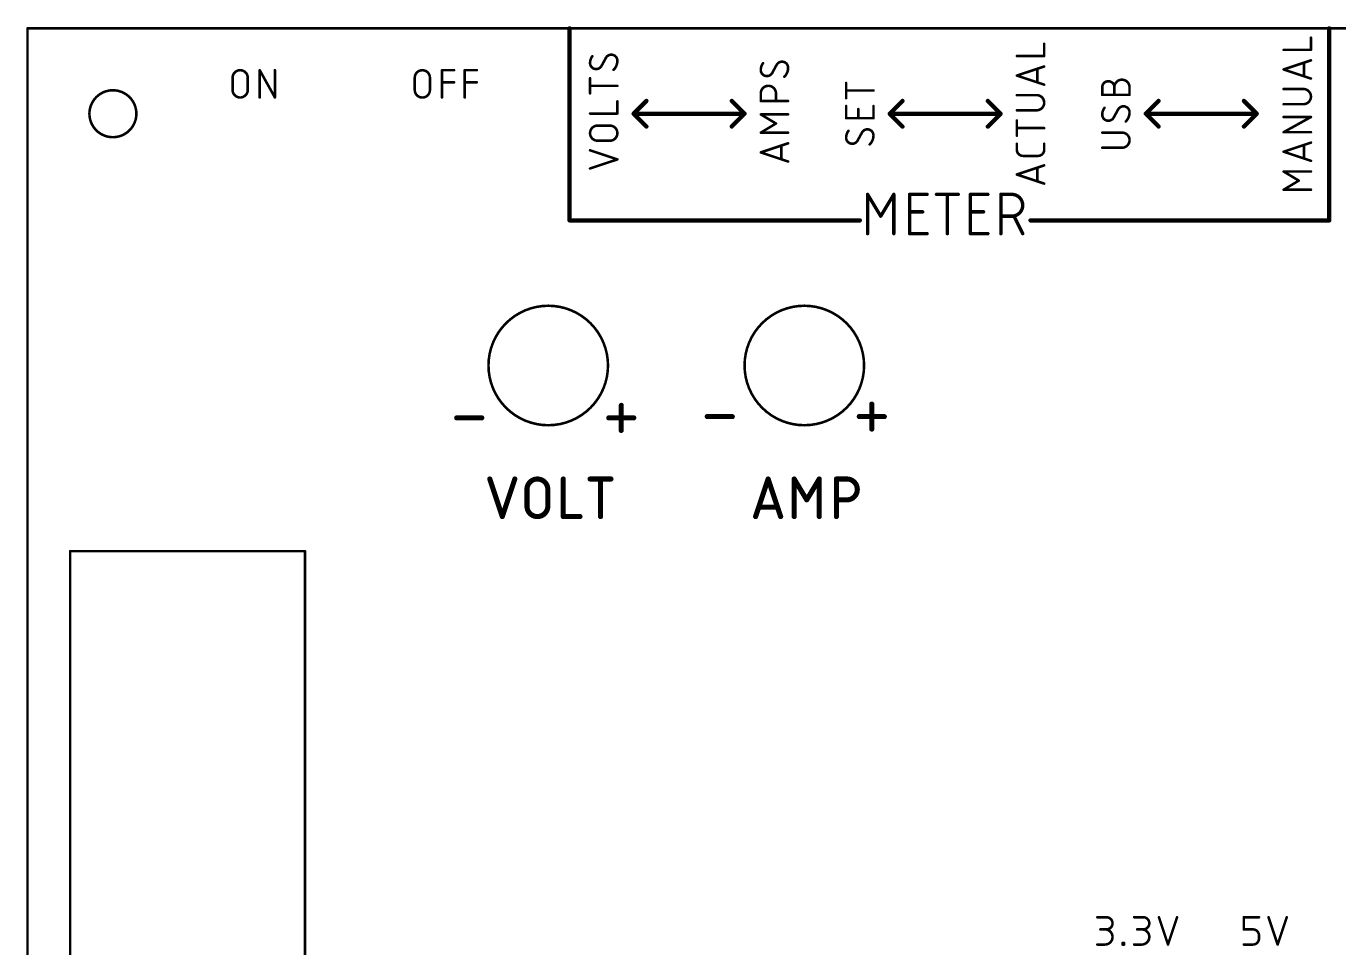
# Model space of a CAD drawing. Extents: x 0 to 6.5, y -1.2 to 3.01.
# Drawn here: x -0.003 to 3.072, y 0.846 to 3.005 of the extents above; entities that cross this region are included whole.
import ezdxf

# ---------------------------------------------------------------- set-up
doc = ezdxf.new("R2010")
doc.units = 0
doc.layers.add('208', color=20, linetype='CONTINUOUS')
doc.layers.add('211', color=22, linetype='CONTINUOUS')

msp = doc.modelspace()

# ---------------------------------------------------------------- linework, layer by layer
at = {"layer": '208', "const_width": 0.006}
for points in [[(0, -1.2), (0, 3)], [(0, 3), (3.5, 3)], [(0.65, 1.775), (0.1, 1.775)], [(0.1, 1.775), (0.1, 1.75)], [(0.1, 1.75), (0.1, 0.325)], [(0.65, 0.325), (0.65, 1.775)]]:
    msp.add_lwpolyline(points, dxfattribs=at)
at = {"layer": '208'}
for points, const_width in [([(0.0015, 3, 1), (-0.0015, 3)], 0.003), ([(0, 3.0015, 1), (0, 2.9985)], 0.003), ([(0.2, 2.745, 1), (0.2, 2.855, 1), (0.2, 2.745)], 0.006), ([(1.22, 2.07, 1), (1.22, 2.35, 1), (1.22, 2.07)], 0.006), ([(1.82, 2.07, 1), (1.82, 2.35, 1), (1.82, 2.07)], 0.006), ([(0.1, 1.7765, 1), (0.1, 1.7735)], 0.003), ([(0.1015, 1.775, 1), (0.0985, 1.775)], 0.003), ([(0.1015, 1.75, 1), (0.0985, 1.75)], 0.003), ([(0.6515, 1.775, 1), (0.6485, 1.775)], 0.003), ([(0.65, 1.7735, 1), (0.65, 1.7765)], 0.003), ([(0.0985, 1.75, 1), (0.1015, 1.75)], 0.003)]:
    msp.add_lwpolyline(points, format="xyb", dxfattribs=dict(at, const_width=const_width))
at = {"layer": '211'}
for points, const_width in [([(1.27, 3), (1.27, 2.55)], 0.01), ([(3.05, 2.55), (3.05, 3)], 0.01), ([(2.382, 2.935311), (2.382, 2.963755)], 0.006), ([(2.943, 2.949671), (3.007, 2.949671)], 0.006), ([(3.007, 2.949671), (3.007, 2.978115)], 0.006), ([(1.355333, 2.931294), (1.344667, 2.911738)], 0.006), ([(2.318, 2.935311), (2.382, 2.935311)], 0.006), ([(2.943, 2.903739), (3.007, 2.925073)], 0.006), ([(2.991, 2.919739), (2.991, 2.887739)], 0.006), ([(0.544018, 2.838), (0.544018, 2.902)], 0.006), ([(0.544018, 2.902), (0.579574, 2.838)], 0.006), ([(0.579574, 2.838), (0.579574, 2.902)], 0.006), ([(0.970965, 2.838), (0.970965, 2.902)], 0.006), ([(0.970965, 2.902), (0.999409, 2.902)], 0.006), ([(1.0243, 2.838), (1.0243, 2.902)], 0.006), ([(1.0243, 2.902), (1.052744, 2.902)], 0.006), ([(1.755333, 2.914883), (1.744667, 2.895328)], 0.006), ([(2.318, 2.88938), (2.382, 2.910713)], 0.006), ([(2.382, 2.868047), (2.318, 2.88938)], 0.006), ([(2.366, 2.90538), (2.366, 2.87338)], 0.006), ([(3.007, 2.882406), (2.943, 2.903739)], 0.006), ([(0.480426, 2.855778), (0.480426, 2.884222)], 0.006), ([(0.515982, 2.884222), (0.515982, 2.855778)], 0.006), ([(0.907256, 2.855778), (0.907256, 2.884222)], 0.006), ([(0.942811, 2.884222), (0.942811, 2.855778)], 0.006), ([(0.970965, 2.873555), (0.999409, 2.873555)], 0.006), ([(1.0243, 2.873555), (1.052744, 2.873555)], 0.006), ([(1.318, 2.847463), (1.318, 2.883019)], 0.006), ([(1.382, 2.865241), (1.318, 2.865241)], 0.006), ([(1.918, 2.836583), (1.918, 2.872138)], 0.006), ([(2.518, 2.844178), (2.518, 2.861956)], 0.006), ([(2.546445, 2.844178), (2.546445, 2.861956)], 0.006), ([(2.582, 2.861956), (2.582, 2.844178)], 0.006), ([(2.989222, 2.857925), (2.943, 2.857925)], 0.006), ([(1.382, 2.8004), (1.382, 2.828844)], 0.006), ([(1.42, 2.8), (1.45, 2.83)], 0.01), ([(1.65, 2.83), (1.68, 2.8)], 0.01), ([(1.718, 2.829832), (1.718, 2.84761)], 0.006), ([(1.782, 2.829832), (1.718, 2.829832)], 0.006), ([(1.753556, 2.84761), (1.753556, 2.829832)], 0.006), ([(1.982, 2.854361), (1.918, 2.854361)], 0.006), ([(2.02, 2.8), (2.05, 2.83)], 0.01), ([(2.25, 2.83), (2.28, 2.8)], 0.01), ([(2.364222, 2.843566), (2.318, 2.843566)], 0.006), ([(2.582, 2.844178), (2.518, 2.844178)], 0.006), ([(2.62, 2.8), (2.65, 2.83)], 0.01), ([(2.85, 2.83), (2.88, 2.8)], 0.01), ([(1.318, 2.8004), (1.382, 2.8004)], 0.006), ([(1.68, 2.8), (1.42, 2.8)], 0.01), ([(1.45, 2.77), (1.42, 2.8)], 0.01), ([(1.68, 2.8), (1.65, 2.77)], 0.01), ([(1.753556, 2.777033), (1.718, 2.798367)], 0.006), ([(1.718, 2.798367), (1.782, 2.798367)], 0.006), ([(1.918, 2.789519), (1.918, 2.817964)], 0.006), ([(1.946445, 2.789519), (1.946445, 2.810853)], 0.006), ([(1.982, 2.817964), (1.982, 2.789519)], 0.006), ([(2.28, 2.8), (2.02, 2.8)], 0.01), ([(2.05, 2.77), (2.02, 2.8)], 0.01), ([(2.28, 2.8), (2.25, 2.77)], 0.01), ([(2.318, 2.80801), (2.364222, 2.80801)], 0.006), ([(2.555333, 2.810251), (2.544667, 2.790696)], 0.006), ([(2.62, 2.8), (2.88, 2.8)], 0.01), ([(2.65, 2.77), (2.62, 2.8)], 0.01), ([(2.88, 2.8), (2.85, 2.77)], 0.01), ([(2.943, 2.82237), (2.989222, 2.82237)], 0.006), ([(1.335778, 2.772246), (1.364222, 2.772246)], 0.006), ([(1.718, 2.7557), (1.753556, 2.777033)], 0.006), ([(1.982, 2.789519), (1.918, 2.789519)], 0.006), ([(2.318, 2.748521), (2.318, 2.784077)], 0.006), ([(2.382, 2.766299), (2.318, 2.766299)], 0.006), ([(2.943, 2.756727), (3.007, 2.792282)], 0.006), ([(3.007, 2.792282), (2.943, 2.792282)], 0.006), ([(1.364222, 2.736691), (1.335778, 2.736691)], 0.006), ([(1.782, 2.7557), (1.718, 2.7557)], 0.006), ([(1.955333, 2.756306), (1.944667, 2.73675)], 0.006), ([(2.564222, 2.755822), (2.518, 2.755822)], 0.006), ([(3.007, 2.756727), (2.943, 2.756727)], 0.006), ([(1.382, 2.692928), (1.318, 2.714262)], 0.006), ([(1.718, 2.709339), (1.782, 2.730672)], 0.006), ([(1.782, 2.688006), (1.718, 2.709339)], 0.006), ([(1.766, 2.725339), (1.766, 2.693339)], 0.006), ([(2.318, 2.715407), (2.318, 2.729629)], 0.006), ([(2.382, 2.729629), (2.382, 2.715407)], 0.006), ([(2.518, 2.720267), (2.564222, 2.720267)], 0.006), ([(2.943, 2.710913), (3.007, 2.732246)], 0.006), ([(3.007, 2.689579), (2.943, 2.710913)], 0.006), ([(2.991, 2.726913), (2.991, 2.694913)], 0.006), ([(1.318, 2.671595), (1.382, 2.692928)], 0.006), ([(2.318, 2.657578), (2.382, 2.678911)], 0.006), ([(2.367778, 2.701185), (2.332222, 2.701185)], 0.006), ([(2.366, 2.673578), (2.366, 2.641578)], 0.006), ([(2.382, 2.636245), (2.318, 2.657578)], 0.006), ([(2.978556, 2.643218), (2.943, 2.664552)], 0.006), ([(2.943, 2.664552), (3.007, 2.664552)], 0.006), ([(2.943, 2.621885), (2.978556, 2.643218)], 0.006), ([(1.968324, 2.519), (1.968324, 2.611)], 0.008), ([(1.968324, 2.611), (1.99899, 2.559889)], 0.008), ([(1.99899, 2.559889), (2.029657, 2.611)], 0.008), ([(2.029657, 2.611), (2.029657, 2.519)], 0.008), ([(2.066691, 2.519), (2.066691, 2.611)], 0.008), ([(2.066691, 2.611), (2.107579, 2.611)], 0.008), ([(2.129615, 2.611), (2.180726, 2.611)], 0.008), ([(2.15517, 2.519), (2.15517, 2.611)], 0.008), ([(2.20917, 2.519), (2.20917, 2.611)], 0.008), ([(2.20917, 2.611), (2.250059, 2.611)], 0.008), ([(2.280565, 2.519), (2.280565, 2.611)], 0.008), ([(2.280565, 2.611), (2.306121, 2.611)], 0.008), ([(3.007, 2.621885), (2.943, 2.621885)], 0.006), ([(1.27, 2.55), (1.95, 2.55)], 0.01), ([(2.066691, 2.570111), (2.097357, 2.570111)], 0.008), ([(2.20917, 2.570111), (2.239837, 2.570111)], 0.008), ([(2.306121, 2.559889), (2.280565, 2.559889)], 0.008), ([(2.331676, 2.519), (2.311232, 2.559889)], 0.008), ([(2.35, 2.55), (3.05, 2.55)], 0.01), ([(2.107579, 2.519), (2.066691, 2.519)], 0.008), ([(2.250059, 2.519), (2.20917, 2.519)], 0.008), ([(1.3911, 2.057889), (1.3911, 2.116555)], 0.012), ([(1.9781, 2.060889), (1.9781, 2.119555)], 0.012), ([(1.005567, 2.087222), (1.064234, 2.087222)], 0.012), ([(1.361766, 2.087222), (1.420433, 2.087222)], 0.012), ([(1.592567, 2.090222), (1.651234, 2.090222)], 0.012), ([(1.948766, 2.090222), (2.007433, 2.090222)], 0.012), ([(1.083031, 1.944), (1.112365, 1.856)], 0.012), ([(1.112365, 1.856), (1.141698, 1.944)], 0.012), ([(1.255213, 1.944), (1.255213, 1.856)], 0.012), ([(1.31808, 1.944), (1.366969, 1.944)], 0.012), ([(1.342524, 1.856), (1.342524, 1.944)], 0.012), ([(1.705856, 1.856), (1.735189, 1.944)], 0.012), ([(1.735189, 1.944), (1.764523, 1.856)], 0.012), ([(1.796276, 1.856), (1.796276, 1.944)], 0.012), ([(1.796276, 1.944), (1.825609, 1.895111)], 0.012), ([(1.825609, 1.895111), (1.854942, 1.944)], 0.012), ([(1.854942, 1.944), (1.854942, 1.856)], 0.012), ([(1.895255, 1.856), (1.895255, 1.944)], 0.012), ([(1.895255, 1.944), (1.9197, 1.944)], 0.012), ([(1.17012, 1.880444), (1.17012, 1.919555)], 0.012), ([(1.219009, 1.919555), (1.219009, 1.880444)], 0.012), ([(1.757189, 1.878), (1.713189, 1.878)], 0.012), ([(1.9197, 1.895111), (1.895255, 1.895111)], 0.012), ([(1.255213, 1.856), (1.294325, 1.856)], 0.012), ([(2.506596, 0.917), (2.52793, 0.917)], 0.006), ([(2.592752, 0.917), (2.614086, 0.917)], 0.006), ([(2.650737, 0.917), (2.67207, 0.853)], 0.006), ([(2.67207, 0.853), (2.693404, 0.917)], 0.006), ([(2.849674, 0.888555), (2.849674, 0.917)], 0.006), ([(2.849674, 0.917), (2.88523, 0.917)], 0.006), ([(2.907659, 0.917), (2.928992, 0.853)], 0.006), ([(2.928992, 0.853), (2.950326, 0.917)], 0.006), ([(2.52793, 0.888555), (2.513707, 0.888555)], 0.006), ([(2.614086, 0.888555), (2.599864, 0.888555)], 0.006), ([(2.871008, 0.888555), (2.849674, 0.888555)], 0.006), ([(2.88523, 0.867222), (2.88523, 0.874333)], 0.006), ([(2.506596, 0.853), (2.524374, 0.853)], 0.006), ([(2.565674, 0.853), (2.565674, 0.856555)], 0.006), ([(2.565674, 0.856555), (2.56923, 0.856555)], 0.006), ([(2.56923, 0.853), (2.565674, 0.853)], 0.006), ([(2.56923, 0.856555), (2.56923, 0.853)], 0.006), ([(2.592752, 0.853), (2.61053, 0.853)], 0.006), ([(2.849674, 0.853), (2.871008, 0.853)], 0.006)]:
    msp.add_lwpolyline(points, dxfattribs=dict(at, const_width=const_width))
for points, const_width in [([(1.2725, 3, 1), (1.2675, 3)], 0.005), ([(3.0525, 3, 1), (3.0475, 3)], 0.005), ([(2.3835, 2.963755, 1), (2.3805, 2.963755)], 0.003), ([(2.943, 2.951171, 1), (2.943, 2.948171)], 0.003), ([(3.0085, 2.978115, 1), (3.0055, 2.978115)], 0.003), ([(3.007, 2.948171, 1), (3.007, 2.951171)], 0.003), ([(1.323333, 2.93485, 0.16228), (1.318, 2.91885)], 0.006), ([(1.318, 2.91885, 0.414214), (1.332222, 2.904627)], 0.006), ([(1.3195, 2.91885, 1), (1.3165, 2.91885)], 0.003), ([(1.324533, 2.93395, 1), (1.322133, 2.93575)], 0.003), ([(1.367778, 2.938405, 0.265565), (1.355333, 2.931294)], 0.006), ([(1.354041, 2.932056, 1), (1.356626, 2.930533)], 0.003), ([(1.35665, 2.930576, 1), (1.354017, 2.932012)], 0.003), ([(1.382, 2.924183, 0.414214), (1.367778, 2.938405)], 0.006), ([(1.367778, 2.939905, 1), (1.367778, 2.936905)], 0.003), ([(1.367778, 2.936905, 1), (1.367778, 2.939905)], 0.003), ([(1.373111, 2.90285, 0.199997), (1.382, 2.924183)], 0.006), ([(1.3835, 2.924183, 1), (1.3805, 2.924183)], 0.003), ([(1.3805, 2.924183, 1), (1.3835, 2.924183)], 0.003), ([(1.723333, 2.918439, 0.16228), (1.718, 2.902439)], 0.006), ([(1.724533, 2.917539, 1), (1.722133, 2.919339)], 0.003), ([(1.767778, 2.921994, 0.265565), (1.755333, 2.914883)], 0.006), ([(1.782, 2.907772, 0.414214), (1.767778, 2.921994)], 0.006), ([(1.767778, 2.923494, 1), (1.767778, 2.920494)], 0.003), ([(1.767778, 2.920494, 1), (1.767778, 2.923494)], 0.003), ([(2.318, 2.936811, 1), (2.318, 2.933811)], 0.003), ([(2.3805, 2.935311, 1), (2.3835, 2.935311)], 0.003), ([(2.382, 2.933811, 1), (2.382, 2.936811)], 0.003), ([(2.9925, 2.919739, 1), (2.9895, 2.919739)], 0.003), ([(3.0055, 2.949671, 1), (3.0085, 2.949671)], 0.003), ([(3.007474, 2.92365, 1), (3.006526, 2.926496)], 0.003), ([(0.515982, 2.884222, 1), (0.480426, 2.884222)], 0.006), ([(0.545518, 2.902, 1), (0.542518, 2.902)], 0.003), ([(0.545329, 2.902728, 1), (0.542707, 2.901272)], 0.003), ([(0.581074, 2.902, 1), (0.578074, 2.902)], 0.003), ([(0.942811, 2.884222, 1), (0.907256, 2.884222)], 0.006), ([(0.972465, 2.902, 1), (0.969465, 2.902)], 0.003), ([(0.970965, 2.9035, 1), (0.970965, 2.9005)], 0.003), ([(0.999409, 2.9005, 1), (0.999409, 2.9035)], 0.003), ([(1.0258, 2.902, 1), (1.0228, 2.902)], 0.003), ([(1.0243, 2.9035, 1), (1.0243, 2.9005)], 0.003), ([(1.052744, 2.9005, 1), (1.052744, 2.9035)], 0.003), ([(1.3165, 2.91885, 1), (1.3195, 2.91885)], 0.003), ([(1.332222, 2.904627, 0.265567), (1.344667, 2.911738)], 0.006), ([(1.332222, 2.906127, 1), (1.332222, 2.903127)], 0.003), ([(1.332222, 2.903127, 1), (1.332222, 2.906127)], 0.003), ([(1.34335, 2.912457, 1), (1.345984, 2.91102)], 0.003), ([(1.345959, 2.910977, 1), (1.343374, 2.9125)], 0.003), ([(1.372055, 2.903915, 1), (1.374167, 2.901785)], 0.003), ([(1.718, 2.902439, 0.414214), (1.732222, 2.888217)], 0.006), ([(1.7195, 2.902439, 1), (1.7165, 2.902439)], 0.003), ([(1.7165, 2.902439, 1), (1.7195, 2.902439)], 0.003), ([(1.732222, 2.888217, 0.265567), (1.744667, 2.895328)], 0.006), ([(1.732222, 2.889717, 1), (1.732222, 2.886717)], 0.003), ([(1.732222, 2.886717, 1), (1.732222, 2.889717)], 0.003), ([(1.74335, 2.896046, 1), (1.745984, 2.894609)], 0.003), ([(1.745959, 2.894566, 1), (1.743374, 2.896089)], 0.003), ([(1.754041, 2.915645, 1), (1.756626, 2.914122)], 0.003), ([(1.75665, 2.914165, 1), (1.754017, 2.915602)], 0.003), ([(1.773111, 2.886439, 0.199997), (1.782, 2.907772)], 0.006), ([(1.7835, 2.907772, 1), (1.7805, 2.907772)], 0.003), ([(1.7805, 2.907772, 1), (1.7835, 2.907772)], 0.003), ([(2.318474, 2.890803, 1), (2.317526, 2.887957)], 0.003), ([(2.317526, 2.890803, 1), (2.318474, 2.887957)], 0.003), ([(2.3675, 2.90538, 1), (2.3645, 2.90538)], 0.003), ([(2.382474, 2.90929, 1), (2.381526, 2.912136)], 0.003), ([(2.943474, 2.905162, 1), (2.942526, 2.902316)], 0.003), ([(2.942526, 2.905162, 1), (2.943474, 2.902316)], 0.003), ([(0.481926, 2.884222, 1), (0.478926, 2.884222)], 0.003), ([(0.478926, 2.884222, 1), (0.481926, 2.884222)], 0.003), ([(0.517482, 2.884222, 1), (0.514482, 2.884222)], 0.003), ([(0.514482, 2.884222, 1), (0.517482, 2.884222)], 0.003), ([(0.908756, 2.884222, 1), (0.905756, 2.884222)], 0.003), ([(0.905756, 2.884222, 1), (0.908756, 2.884222)], 0.003), ([(0.944311, 2.884222, 1), (0.941311, 2.884222)], 0.003), ([(0.941311, 2.884222, 1), (0.944311, 2.884222)], 0.003), ([(0.970965, 2.875055, 1), (0.970965, 2.872055)], 0.003), ([(0.999409, 2.872055, 1), (0.999409, 2.875055)], 0.003), ([(1.0243, 2.875055, 1), (1.0243, 2.872055)], 0.003), ([(1.052744, 2.872055, 1), (1.052744, 2.875055)], 0.003), ([(1.3195, 2.883019, 1), (1.3165, 2.883019)], 0.003), ([(1.318, 2.866741, 1), (1.318, 2.863741)], 0.003), ([(1.382, 2.863741, 1), (1.382, 2.866741)], 0.003), ([(1.753556, 2.84761, 1), (1.718, 2.84761)], 0.006), ([(1.772055, 2.887504, 1), (1.774167, 2.885374)], 0.003), ([(1.9195, 2.872138, 1), (1.9165, 2.872138)], 0.003), ([(2.3645, 2.87338, 1), (2.3675, 2.87338)], 0.003), ([(2.381526, 2.866623, 1), (2.382474, 2.86947)], 0.003), ([(2.546444, 2.861956, 1), (2.518, 2.861956)], 0.006), ([(2.5195, 2.861956, 1), (2.5165, 2.861956)], 0.003), ([(2.5165, 2.861956, 1), (2.5195, 2.861956)], 0.003), ([(2.544944, 2.861956, 1), (2.547944, 2.861956)], 0.003), ([(2.582, 2.861956, 1), (2.546445, 2.861956)], 0.006), ([(2.547945, 2.861956, 1), (2.544945, 2.861956)], 0.003), ([(2.544945, 2.861956, 1), (2.547945, 2.861956)], 0.003), ([(2.5835, 2.861956, 1), (2.5805, 2.861956)], 0.003), ([(2.5805, 2.861956, 1), (2.5835, 2.861956)], 0.003), ([(2.943, 2.859425, 1), (2.943, 2.856425)], 0.003), ([(2.989222, 2.82237, 1), (2.989222, 2.857925)], 0.006), ([(2.989222, 2.859425, 1), (2.989222, 2.856425)], 0.003), ([(2.989222, 2.856425, 1), (2.989222, 2.859425)], 0.003), ([(2.9895, 2.887739, 1), (2.9925, 2.887739)], 0.003), ([(3.006526, 2.880983, 1), (3.007474, 2.883829)], 0.003), ([(0.480426, 2.855778, 1), (0.515982, 2.855778)], 0.006), ([(0.481926, 2.855778, 1), (0.478926, 2.855778)], 0.003), ([(0.478926, 2.855778, 1), (0.481926, 2.855778)], 0.003), ([(0.517482, 2.855778, 1), (0.514482, 2.855778)], 0.003), ([(0.514482, 2.855778, 1), (0.517482, 2.855778)], 0.003), ([(0.542518, 2.838, 1), (0.545518, 2.838)], 0.003), ([(0.578074, 2.838, 1), (0.581074, 2.838)], 0.003), ([(0.578262, 2.837272, 1), (0.580885, 2.838728)], 0.003), ([(0.907256, 2.855778, 1), (0.942811, 2.855778)], 0.006), ([(0.908756, 2.855778, 1), (0.905756, 2.855778)], 0.003), ([(0.905756, 2.855778, 1), (0.908756, 2.855778)], 0.003), ([(0.944311, 2.855778, 1), (0.941311, 2.855778)], 0.003), ([(0.941311, 2.855778, 1), (0.944311, 2.855778)], 0.003), ([(0.969465, 2.838, 1), (0.972465, 2.838)], 0.003), ([(1.0228, 2.838, 1), (1.0258, 2.838)], 0.003), ([(1.3165, 2.847463, 1), (1.3195, 2.847463)], 0.003), ([(1.3835, 2.828844, 1), (1.3805, 2.828844)], 0.003), ([(1.451768, 2.828232, 1), (1.448232, 2.831768)], 0.005), ([(1.651768, 2.831768, 1), (1.648232, 2.828232)], 0.005), ([(1.7195, 2.84761, 1), (1.7165, 2.84761)], 0.003), ([(1.7165, 2.84761, 1), (1.7195, 2.84761)], 0.003), ([(1.718, 2.831332, 1), (1.718, 2.828332)], 0.003), ([(1.7165, 2.829832, 1), (1.7195, 2.829832)], 0.003), ([(1.755056, 2.84761, 1), (1.752056, 2.84761)], 0.003), ([(1.752056, 2.84761, 1), (1.755056, 2.84761)], 0.003), ([(1.752056, 2.829832, 1), (1.755056, 2.829832)], 0.003), ([(1.782, 2.828332, 1), (1.782, 2.831332)], 0.003), ([(1.918, 2.855861, 1), (1.918, 2.852861)], 0.003), ([(1.9165, 2.836583, 1), (1.9195, 2.836583)], 0.003), ([(1.982, 2.852861, 1), (1.982, 2.855861)], 0.003), ([(2.051768, 2.828232, 1), (2.048232, 2.831768)], 0.005), ([(2.251768, 2.831768, 1), (2.248232, 2.828232)], 0.005), ([(2.318, 2.845066, 1), (2.318, 2.842066)], 0.003), ([(2.364222, 2.80801, 1), (2.364222, 2.843566)], 0.006), ([(2.364222, 2.845066, 1), (2.364222, 2.842066)], 0.003), ([(2.364222, 2.842066, 1), (2.364222, 2.845066)], 0.003), ([(2.518, 2.845678, 1), (2.518, 2.842678)], 0.003), ([(2.5165, 2.844178, 1), (2.5195, 2.844178)], 0.003), ([(2.544945, 2.844178, 1), (2.547945, 2.844178)], 0.003), ([(2.5805, 2.844178, 1), (2.5835, 2.844178)], 0.003), ([(2.582, 2.842678, 1), (2.582, 2.845678)], 0.003), ([(2.651768, 2.828232, 1), (2.648232, 2.831768)], 0.005), ([(2.851768, 2.831768, 1), (2.848232, 2.828232)], 0.005), ([(1.318, 2.8019, 1), (1.318, 2.7989)], 0.003), ([(1.3805, 2.8004, 1), (1.3835, 2.8004)], 0.003), ([(1.382, 2.7989, 1), (1.382, 2.8019)], 0.003), ([(1.42, 2.8025, 1), (1.42, 2.7975)], 0.005), ([(1.421768, 2.801768, 1), (1.418232, 2.798232)], 0.005), ([(1.418232, 2.801768, 1), (1.421768, 2.798232)], 0.005), ([(1.681768, 2.798232, 1), (1.678232, 2.801768)], 0.005), ([(1.678232, 2.798232, 1), (1.681768, 2.801768)], 0.005), ([(1.68, 2.7975, 1), (1.68, 2.8025)], 0.005), ([(1.718772, 2.799653, 1), (1.717228, 2.79708)], 0.003), ([(1.718, 2.799867, 1), (1.718, 2.796867)], 0.003), ([(1.782, 2.796867, 1), (1.782, 2.799867)], 0.003), ([(1.9195, 2.817964, 1), (1.9165, 2.817964)], 0.003), ([(1.947945, 2.810853, 1), (1.944945, 2.810853)], 0.003), ([(1.9835, 2.817964, 1), (1.9805, 2.817964)], 0.003), ([(2.02, 2.8025, 1), (2.02, 2.7975)], 0.005), ([(2.021768, 2.801768, 1), (2.018232, 2.798232)], 0.005), ([(2.018232, 2.801768, 1), (2.021768, 2.798232)], 0.005), ([(2.281768, 2.798232, 1), (2.278232, 2.801768)], 0.005), ([(2.278232, 2.798232, 1), (2.281768, 2.801768)], 0.005), ([(2.28, 2.7975, 1), (2.28, 2.8025)], 0.005), ([(2.318, 2.80951, 1), (2.318, 2.80651)], 0.003), ([(2.364222, 2.80951, 1), (2.364222, 2.80651)], 0.003), ([(2.364222, 2.80651, 1), (2.364222, 2.80951)], 0.003), ([(2.523333, 2.813807, 0.16228), (2.518, 2.797807)], 0.006), ([(2.518, 2.797807, 0.414214), (2.532222, 2.783585)], 0.006), ([(2.5195, 2.797807, 1), (2.5165, 2.797807)], 0.003), ([(2.5165, 2.797807, 1), (2.5195, 2.797807)], 0.003), ([(2.524533, 2.812907, 1), (2.522133, 2.814707)], 0.003), ([(2.567778, 2.817362, 0.265565), (2.555333, 2.810251)], 0.006), ([(2.554041, 2.811013, 1), (2.556626, 2.80949)], 0.003), ([(2.55665, 2.809533, 1), (2.554017, 2.81097)], 0.003), ([(2.582, 2.80314, 0.414214), (2.567778, 2.817362)], 0.006), ([(2.567778, 2.818862, 1), (2.567778, 2.815862)], 0.003), ([(2.567778, 2.815862, 1), (2.567778, 2.818862)], 0.003), ([(2.573111, 2.781807, 0.199997), (2.582, 2.80314)], 0.006), ([(2.5835, 2.80314, 1), (2.5805, 2.80314)], 0.003), ([(2.5805, 2.80314, 1), (2.5835, 2.80314)], 0.003), ([(2.62, 2.8025, 1), (2.62, 2.7975)], 0.005), ([(2.621768, 2.801768, 1), (2.618232, 2.798232)], 0.005), ([(2.618232, 2.801768, 1), (2.621768, 2.798232)], 0.005), ([(2.881768, 2.798232, 1), (2.878232, 2.801768)], 0.005), ([(2.878232, 2.798232, 1), (2.881768, 2.801768)], 0.005), ([(2.88, 2.7975, 1), (2.88, 2.8025)], 0.005), ([(2.943, 2.82387, 1), (2.943, 2.82087)], 0.003), ([(2.989222, 2.82387, 1), (2.989222, 2.82087)], 0.003), ([(2.989222, 2.82087, 1), (2.989222, 2.82387)], 0.003), ([(1.335778, 2.772246, 1), (1.335778, 2.736691)], 0.006), ([(1.335778, 2.773746, 1), (1.335778, 2.770746)], 0.003), ([(1.335778, 2.770746, 1), (1.335778, 2.773746)], 0.003), ([(1.364222, 2.736691, 1), (1.364222, 2.772246)], 0.006), ([(1.364222, 2.773746, 1), (1.364222, 2.770746)], 0.003), ([(1.364222, 2.770746, 1), (1.364222, 2.773746)], 0.003), ([(1.448232, 2.768232, 1), (1.451768, 2.771768)], 0.005), ([(1.648232, 2.771768, 1), (1.651768, 2.768232)], 0.005), ([(1.754327, 2.775747, 1), (1.752784, 2.77832)], 0.003), ([(1.752784, 2.775747, 1), (1.754327, 2.77832)], 0.003), ([(1.918, 2.791019, 1), (1.918, 2.788019)], 0.003), ([(1.9165, 2.789519, 1), (1.9195, 2.789519)], 0.003), ([(1.944945, 2.789519, 1), (1.947945, 2.789519)], 0.003), ([(1.9805, 2.789519, 1), (1.9835, 2.789519)], 0.003), ([(1.982, 2.788019, 1), (1.982, 2.791019)], 0.003), ([(2.048232, 2.768232, 1), (2.051768, 2.771768)], 0.005), ([(2.248232, 2.771768, 1), (2.251768, 2.768232)], 0.005), ([(2.3195, 2.784077, 1), (2.3165, 2.784077)], 0.003), ([(2.318, 2.767799, 1), (2.318, 2.764799)], 0.003), ([(2.382, 2.764799, 1), (2.382, 2.767799)], 0.003), ([(2.532222, 2.783585, 0.265567), (2.544667, 2.790696)], 0.006), ([(2.532222, 2.785085, 1), (2.532222, 2.782085)], 0.003), ([(2.532222, 2.782085, 1), (2.532222, 2.785085)], 0.003), ([(2.54335, 2.791414, 1), (2.545984, 2.789977)], 0.003), ([(2.545959, 2.789934, 1), (2.543374, 2.791457)], 0.003), ([(2.572055, 2.782872, 1), (2.574167, 2.780742)], 0.003), ([(2.648232, 2.768232, 1), (2.651768, 2.771768)], 0.005), ([(2.848232, 2.771768, 1), (2.851768, 2.768232)], 0.005), ([(2.943, 2.793782, 1), (2.943, 2.790782)], 0.003), ([(3.007728, 2.790971, 1), (3.006272, 2.793593)], 0.003), ([(3.007, 2.790782, 1), (3.007, 2.793782)], 0.003), ([(1.335778, 2.738191, 1), (1.335778, 2.735191)], 0.003), ([(1.335778, 2.735191, 1), (1.335778, 2.738191)], 0.003), ([(1.364222, 2.738191, 1), (1.364222, 2.735191)], 0.003), ([(1.364222, 2.735191, 1), (1.364222, 2.738191)], 0.003), ([(1.718, 2.7572, 1), (1.718, 2.7542)], 0.003), ([(1.717228, 2.756986, 1), (1.718772, 2.754414)], 0.003), ([(1.782, 2.7542, 1), (1.782, 2.7572)], 0.003), ([(1.923333, 2.759862, 0.16228), (1.918, 2.743862)], 0.006), ([(1.918, 2.743862, 0.414214), (1.932222, 2.729639)], 0.006), ([(1.9195, 2.743862, 1), (1.9165, 2.743862)], 0.003), ([(1.9165, 2.743862, 1), (1.9195, 2.743862)], 0.003), ([(1.924533, 2.758962, 1), (1.922133, 2.760762)], 0.003), ([(1.932222, 2.729639, 0.265567), (1.944667, 2.73675)], 0.006), ([(1.94335, 2.737469, 1), (1.945984, 2.736032)], 0.003), ([(1.945959, 2.735989, 1), (1.943374, 2.737512)], 0.003), ([(1.967778, 2.763417, 0.265565), (1.955333, 2.756306)], 0.006), ([(1.954041, 2.757068, 1), (1.956626, 2.755545)], 0.003), ([(1.95665, 2.755588, 1), (1.954017, 2.757024)], 0.003), ([(1.982, 2.749195, 0.414214), (1.967778, 2.763417)], 0.006), ([(1.967778, 2.764917, 1), (1.967778, 2.761917)], 0.003), ([(1.967778, 2.761917, 1), (1.967778, 2.764917)], 0.003), ([(1.973111, 2.727862, 0.199997), (1.982, 2.749195)], 0.006), ([(1.9835, 2.749195, 1), (1.9805, 2.749195)], 0.003), ([(1.9805, 2.749195, 1), (1.9835, 2.749195)], 0.003), ([(2.3165, 2.748521, 1), (2.3195, 2.748521)], 0.003), ([(2.518, 2.757322, 1), (2.518, 2.754322)], 0.003), ([(2.564222, 2.720267, 1), (2.564222, 2.755822)], 0.006), ([(2.564222, 2.757322, 1), (2.564222, 2.754322)], 0.003), ([(2.564222, 2.754322, 1), (2.564222, 2.757322)], 0.003), ([(2.943, 2.758227, 1), (2.943, 2.755227)], 0.003), ([(2.942272, 2.758038, 1), (2.943728, 2.755416)], 0.003), ([(3.007, 2.755227, 1), (3.007, 2.758227)], 0.003), ([(1.318474, 2.715685, 1), (1.317526, 2.712839)], 0.003), ([(1.718474, 2.710762, 1), (1.717526, 2.707916)], 0.003), ([(1.717526, 2.710762, 1), (1.718474, 2.707916)], 0.003), ([(1.7675, 2.725339, 1), (1.7645, 2.725339)], 0.003), ([(1.782474, 2.729249, 1), (1.781526, 2.732095)], 0.003), ([(1.932222, 2.731139, 1), (1.932222, 2.728139)], 0.003), ([(1.932222, 2.728139, 1), (1.932222, 2.731139)], 0.003), ([(1.972055, 2.728927, 1), (1.974167, 2.726797)], 0.003), ([(2.3195, 2.729629, 1), (2.3165, 2.729629)], 0.003), ([(2.318, 2.715407, 0.414208), (2.332222, 2.701185)], 0.006), ([(2.3195, 2.715407, 1), (2.3165, 2.715407)], 0.003), ([(2.3165, 2.715407, 1), (2.3195, 2.715407)], 0.003), ([(2.367778, 2.701185, 0.414214), (2.382, 2.715407)], 0.006), ([(2.3835, 2.729629, 1), (2.3805, 2.729629)], 0.003), ([(2.3835, 2.715407, 1), (2.3805, 2.715407)], 0.003), ([(2.3805, 2.715407, 1), (2.3835, 2.715407)], 0.003), ([(2.518, 2.721767, 1), (2.518, 2.718767)], 0.003), ([(2.564222, 2.721767, 1), (2.564222, 2.718767)], 0.003), ([(2.564222, 2.718767, 1), (2.564222, 2.721767)], 0.003), ([(2.943474, 2.712336, 1), (2.942526, 2.70949)], 0.003), ([(2.942526, 2.712336, 1), (2.943474, 2.70949)], 0.003), ([(2.9925, 2.726913, 1), (2.9895, 2.726913)], 0.003), ([(3.007474, 2.730823, 1), (3.006526, 2.733669)], 0.003), ([(1.382474, 2.691505, 1), (1.381526, 2.694351)], 0.003), ([(1.381526, 2.691505, 1), (1.382474, 2.694351)], 0.003), ([(1.7645, 2.693339, 1), (1.7675, 2.693339)], 0.003), ([(1.781526, 2.686583, 1), (1.782474, 2.689429)], 0.003), ([(2.332222, 2.702685, 1), (2.332222, 2.699685)], 0.003), ([(2.332222, 2.699685, 1), (2.332222, 2.702685)], 0.003), ([(2.3675, 2.673578, 1), (2.3645, 2.673578)], 0.003), ([(2.367778, 2.702685, 1), (2.367778, 2.699685)], 0.003), ([(2.367778, 2.699685, 1), (2.367778, 2.702685)], 0.003), ([(2.382474, 2.677488, 1), (2.381526, 2.680334)], 0.003), ([(2.9895, 2.694913, 1), (2.9925, 2.694913)], 0.003), ([(3.006526, 2.688156, 1), (3.007474, 2.691003)], 0.003), ([(1.317526, 2.673018, 1), (1.318474, 2.670172)], 0.003), ([(2.318474, 2.659001, 1), (2.317526, 2.656155)], 0.003), ([(2.317526, 2.659001, 1), (2.318474, 2.656155)], 0.003), ([(2.943772, 2.665838, 1), (2.942228, 2.663265)], 0.003), ([(2.943, 2.666052, 1), (2.943, 2.663052)], 0.003), ([(2.979327, 2.641932, 1), (2.977784, 2.644505)], 0.003), ([(2.977784, 2.641932, 1), (2.979327, 2.644505)], 0.003), ([(3.007, 2.663052, 1), (3.007, 2.666052)], 0.003), ([(1.970324, 2.611, 1), (1.966324, 2.611)], 0.004), ([(1.970039, 2.612029, 1), (1.966609, 2.609971)], 0.004), ([(2.031657, 2.611, 1), (2.027657, 2.611)], 0.004), ([(2.031372, 2.609971, 1), (2.027942, 2.612029)], 0.004), ([(2.068691, 2.611, 1), (2.064691, 2.611)], 0.004), ([(2.066691, 2.613, 1), (2.066691, 2.609)], 0.004), ([(2.107579, 2.609, 1), (2.107579, 2.613)], 0.004), ([(2.129615, 2.613, 1), (2.129615, 2.609)], 0.004), ([(2.15717, 2.611, 1), (2.15317, 2.611)], 0.004), ([(2.180726, 2.609, 1), (2.180726, 2.613)], 0.004), ([(2.21117, 2.611, 1), (2.20717, 2.611)], 0.004), ([(2.20917, 2.613, 1), (2.20917, 2.609)], 0.004), ([(2.250059, 2.609, 1), (2.250059, 2.613)], 0.004), ([(2.282565, 2.611, 1), (2.278565, 2.611)], 0.004), ([(2.280565, 2.613, 1), (2.280565, 2.609)], 0.004), ([(2.306121, 2.559889, 1), (2.306121, 2.611)], 0.008), ([(2.306121, 2.613, 1), (2.306121, 2.609)], 0.004), ([(2.306121, 2.609, 1), (2.306121, 2.613)], 0.004), ([(2.3645, 2.641578, 1), (2.3675, 2.641578)], 0.003), ([(2.381526, 2.634822, 1), (2.382474, 2.637668)], 0.003), ([(2.943, 2.623385, 1), (2.943, 2.620385)], 0.003), ([(2.942228, 2.623171, 1), (2.943772, 2.620599)], 0.003), ([(3.007, 2.620385, 1), (3.007, 2.623385)], 0.003), ([(1.27, 2.5525, 1), (1.27, 2.5475)], 0.005), ([(1.2675, 2.55, 1), (1.2725, 2.55)], 0.005), ([(1.95, 2.5475, 1), (1.95, 2.5525)], 0.005), ([(1.997275, 2.560918, 1), (2.000705, 2.55886)], 0.004), ([(1.997275, 2.55886, 1), (2.000705, 2.560918)], 0.004), ([(2.066691, 2.572111, 1), (2.066691, 2.568111)], 0.004), ([(2.097357, 2.568111, 1), (2.097357, 2.572111)], 0.004), ([(2.20917, 2.572111, 1), (2.20917, 2.568111)], 0.004), ([(2.239837, 2.568111, 1), (2.239837, 2.572111)], 0.004), ([(2.280565, 2.561889, 1), (2.280565, 2.557889)], 0.004), ([(2.306121, 2.561889, 1), (2.306121, 2.557889)], 0.004), ([(2.306121, 2.557889, 1), (2.306121, 2.561889)], 0.004), ([(2.313021, 2.560783, 1), (2.309443, 2.558994)], 0.004), ([(2.35, 2.5525, 1), (2.35, 2.5475)], 0.005), ([(3.0475, 2.55, 1), (3.0525, 2.55)], 0.005), ([(3.05, 2.5475, 1), (3.05, 2.5525)], 0.005), ([(2.066691, 2.521, 1), (2.066691, 2.517)], 0.004), ([(2.107579, 2.517, 1), (2.107579, 2.521)], 0.004), ([(2.20917, 2.521, 1), (2.20917, 2.517)], 0.004), ([(2.250059, 2.517, 1), (2.250059, 2.521)], 0.004), ([(2.329887, 2.518106, 1), (2.333465, 2.519894)], 0.004), ([(1.966324, 2.519, 1), (1.970324, 2.519)], 0.004), ([(2.027657, 2.519, 1), (2.031657, 2.519)], 0.004), ([(2.064691, 2.519, 1), (2.068691, 2.519)], 0.004), ([(2.15317, 2.519, 1), (2.15717, 2.519)], 0.004), ([(2.20717, 2.519, 1), (2.21117, 2.519)], 0.004), ([(2.278565, 2.519, 1), (2.282565, 2.519)], 0.004), ([(1.3941, 2.116555, 1), (1.3881, 2.116555)], 0.006), ([(1.9811, 2.119555, 1), (1.9751, 2.119555)], 0.006), ([(1.005567, 2.090222, 1), (1.005567, 2.084222)], 0.006), ([(1.064234, 2.084222, 1), (1.064234, 2.090222)], 0.006), ([(1.361766, 2.090222, 1), (1.361766, 2.084222)], 0.006), ([(1.420433, 2.084222, 1), (1.420433, 2.090222)], 0.006), ([(1.592567, 2.093222, 1), (1.592567, 2.087222)], 0.006), ([(1.651234, 2.087222, 1), (1.651234, 2.093222)], 0.006), ([(1.948766, 2.093222, 1), (1.948766, 2.087222)], 0.006), ([(2.007433, 2.087222, 1), (2.007433, 2.093222)], 0.006), ([(1.3881, 2.057889, 1), (1.3941, 2.057889)], 0.006), ([(1.9751, 2.060889, 1), (1.9811, 2.060889)], 0.006), ([(1.085877, 1.944949, 1), (1.080185, 1.943051)], 0.006), ([(1.144544, 1.943051, 1), (1.138852, 1.944949)], 0.006), ([(1.219009, 1.919555, 1), (1.17012, 1.919555)], 0.012), ([(1.258213, 1.944, 1), (1.252213, 1.944)], 0.006), ([(1.31808, 1.947, 1), (1.31808, 1.941)], 0.006), ([(1.345524, 1.944, 1), (1.339524, 1.944)], 0.006), ([(1.366969, 1.941, 1), (1.366969, 1.947)], 0.006), ([(1.738035, 1.944949, 1), (1.732343, 1.943051)], 0.006), ([(1.738035, 1.943051, 1), (1.732343, 1.944949)], 0.006), ([(1.799276, 1.944, 1), (1.793276, 1.944)], 0.006), ([(1.798848, 1.945543, 1), (1.793703, 1.942457)], 0.006), ([(1.857942, 1.944, 1), (1.851942, 1.944)], 0.006), ([(1.857515, 1.942457, 1), (1.85237, 1.945543)], 0.006), ([(1.898255, 1.944, 1), (1.892255, 1.944)], 0.006), ([(1.895255, 1.947, 1), (1.895255, 1.941)], 0.006), ([(1.9197, 1.895111, 1), (1.9197, 1.944)], 0.012), ([(1.9197, 1.947, 1), (1.9197, 1.941)], 0.006), ([(1.9197, 1.941, 1), (1.9197, 1.947)], 0.006), ([(1.17312, 1.919555, 1), (1.16712, 1.919555)], 0.006), ([(1.16712, 1.919555, 1), (1.17312, 1.919555)], 0.006), ([(1.222009, 1.919555, 1), (1.216009, 1.919555)], 0.006), ([(1.216009, 1.919555, 1), (1.222009, 1.919555)], 0.006), ([(1.17012, 1.880444, 1), (1.219009, 1.880444)], 0.012), ([(1.17312, 1.880444, 1), (1.16712, 1.880444)], 0.006), ([(1.16712, 1.880444, 1), (1.17312, 1.880444)], 0.006), ([(1.222009, 1.880444, 1), (1.216009, 1.880444)], 0.006), ([(1.216009, 1.880444, 1), (1.222009, 1.880444)], 0.006), ([(1.713189, 1.881, 1), (1.713189, 1.875)], 0.006), ([(1.757189, 1.875, 1), (1.757189, 1.881)], 0.006), ([(1.823037, 1.896655, 1), (1.828181, 1.893568)], 0.006), ([(1.823037, 1.893568, 1), (1.828181, 1.896655)], 0.006), ([(1.895255, 1.898111, 1), (1.895255, 1.892111)], 0.006), ([(1.9197, 1.898111, 1), (1.9197, 1.892111)], 0.006), ([(1.9197, 1.892111, 1), (1.9197, 1.898111)], 0.006), ([(1.109519, 1.856949, 1), (1.115211, 1.855051)], 0.006), ([(1.109519, 1.855051, 1), (1.115211, 1.856949)], 0.006), ([(1.255213, 1.859, 1), (1.255213, 1.853)], 0.006), ([(1.252213, 1.856, 1), (1.258213, 1.856)], 0.006), ([(1.294325, 1.853, 1), (1.294325, 1.859)], 0.006), ([(1.339524, 1.856, 1), (1.345524, 1.856)], 0.006), ([(1.70301, 1.856949, 1), (1.708702, 1.855051)], 0.006), ([(1.761676, 1.855051, 1), (1.767369, 1.856949)], 0.006), ([(1.793276, 1.856, 1), (1.799276, 1.856)], 0.006), ([(1.851942, 1.856, 1), (1.857942, 1.856)], 0.006), ([(1.892255, 1.856, 1), (1.898255, 1.856)], 0.006), ([(2.506596, 0.9185, 1), (2.506596, 0.9155)], 0.003), ([(2.52793, 0.888555, 1), (2.52793, 0.917)], 0.006), ([(2.52793, 0.9185, 1), (2.52793, 0.9155)], 0.003), ([(2.52793, 0.9155, 1), (2.52793, 0.9185)], 0.003), ([(2.592752, 0.9185, 1), (2.592752, 0.9155)], 0.003), ([(2.614086, 0.888555, 1), (2.614086, 0.917)], 0.006), ([(2.614086, 0.9185, 1), (2.614086, 0.9155)], 0.003), ([(2.614086, 0.9155, 1), (2.614086, 0.9185)], 0.003), ([(2.65216, 0.917474, 1), (2.649314, 0.916526)], 0.003), ([(2.694827, 0.916526, 1), (2.691981, 0.917474)], 0.003), ([(2.851174, 0.917, 1), (2.848174, 0.917)], 0.003), ([(2.849674, 0.9185, 1), (2.849674, 0.9155)], 0.003), ([(2.88523, 0.9155, 1), (2.88523, 0.9185)], 0.003), ([(2.909082, 0.917474, 1), (2.906236, 0.916526)], 0.003), ([(2.951749, 0.916526, 1), (2.948903, 0.917474)], 0.003), ([(2.513707, 0.890055, 1), (2.513707, 0.887055)], 0.003), ([(2.524374, 0.853, 1), (2.524374, 0.888555)], 0.006), ([(2.524374, 0.890055, 1), (2.524374, 0.887055)], 0.003), ([(2.52793, 0.890055, 1), (2.52793, 0.887055)], 0.003), ([(2.52793, 0.887055, 1), (2.52793, 0.890055)], 0.003), ([(2.599864, 0.890055, 1), (2.599864, 0.887055)], 0.003), ([(2.61053, 0.853, 1), (2.61053, 0.888555)], 0.006), ([(2.61053, 0.890055, 1), (2.61053, 0.887055)], 0.003), ([(2.614086, 0.890055, 1), (2.614086, 0.887055)], 0.003), ([(2.614086, 0.887055, 1), (2.614086, 0.890055)], 0.003), ([(2.849674, 0.890055, 1), (2.849674, 0.887055)], 0.003), ([(2.848174, 0.888555, 1), (2.851174, 0.888555)], 0.003), ([(2.88523, 0.874333, 0.414214), (2.871008, 0.888555)], 0.006), ([(2.871008, 0.890055, 1), (2.871008, 0.887055)], 0.003), ([(2.871008, 0.853, 0.414214), (2.88523, 0.867222)], 0.006), ([(2.871008, 0.887055, 1), (2.871008, 0.890055)], 0.003), ([(2.88673, 0.874333, 1), (2.88373, 0.874333)], 0.003), ([(2.88373, 0.874333, 1), (2.88673, 0.874333)], 0.003), ([(2.88673, 0.867222, 1), (2.88373, 0.867222)], 0.003), ([(2.88373, 0.867222, 1), (2.88673, 0.867222)], 0.003), ([(2.506596, 0.8545, 1), (2.506596, 0.8515)], 0.003), ([(2.524374, 0.8545, 1), (2.524374, 0.8515)], 0.003), ([(2.524374, 0.8515, 1), (2.524374, 0.8545)], 0.003), ([(2.567174, 0.856555, 1), (2.564174, 0.856555)], 0.003), ([(2.565674, 0.858055, 1), (2.565674, 0.855055)], 0.003), ([(2.565674, 0.8545, 1), (2.565674, 0.8515)], 0.003), ([(2.564174, 0.853, 1), (2.567174, 0.853)], 0.003), ([(2.57073, 0.856555, 1), (2.56773, 0.856555)], 0.003), ([(2.56773, 0.853, 1), (2.57073, 0.853)], 0.003), ([(2.56923, 0.855055, 1), (2.56923, 0.858055)], 0.003), ([(2.56923, 0.8515, 1), (2.56923, 0.8545)], 0.003), ([(2.592752, 0.8545, 1), (2.592752, 0.8515)], 0.003), ([(2.61053, 0.8545, 1), (2.61053, 0.8515)], 0.003), ([(2.61053, 0.8515, 1), (2.61053, 0.8545)], 0.003), ([(2.670647, 0.853474, 1), (2.673494, 0.852526)], 0.003), ([(2.670647, 0.852526, 1), (2.673494, 0.853474)], 0.003), ([(2.849674, 0.8545, 1), (2.849674, 0.8515)], 0.003), ([(2.871008, 0.8545, 1), (2.871008, 0.8515)], 0.003), ([(2.871008, 0.8515, 1), (2.871008, 0.8545)], 0.003), ([(2.927569, 0.853474, 1), (2.930415, 0.852526)], 0.003), ([(2.927569, 0.852526, 1), (2.930415, 0.853474)], 0.003)]:
    msp.add_lwpolyline(points, format="xyb", dxfattribs=dict(at, const_width=const_width))

doc.saveas('drawing.dxf')
